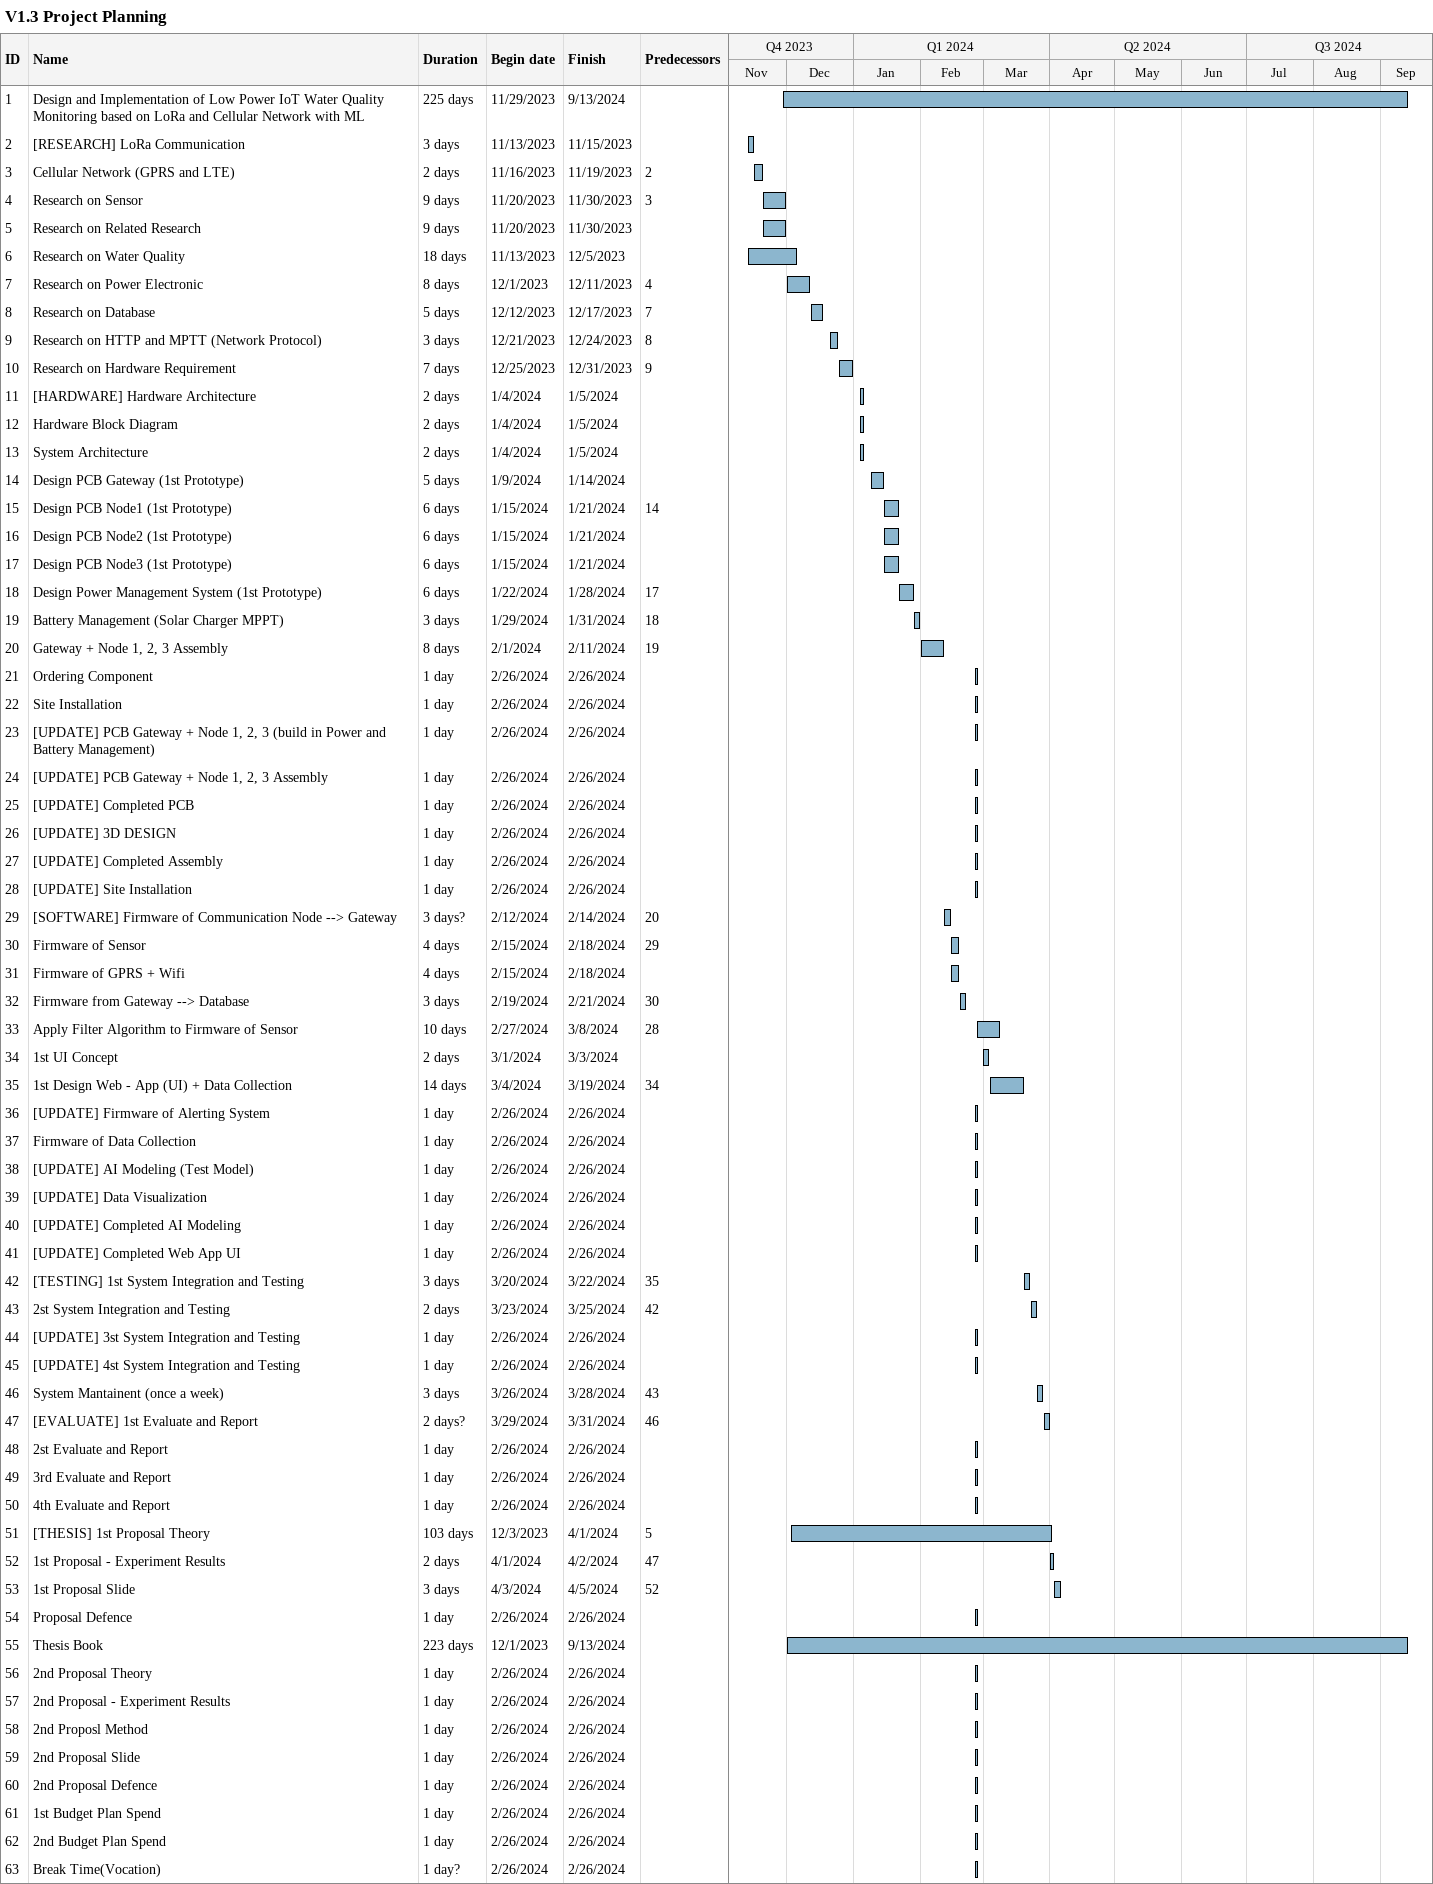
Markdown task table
V1.3 Project Planning

| ID | Task | Duration | Start | Finish | Predecessors |
|---|---|---|---|---|---|
| 1 | Design and Implementation of Low Power IoT Water Quality Monitoring based on LoRa and Cellular Network with ML | 225d | 2023-11-29 | 2024-09-13 |  |
| 2 | [RESEARCH] LoRa Communication | 3d | 2023-11-13 | 2023-11-15 |  |
| 3 | Cellular Network (GPRS and LTE) | 2d | 2023-11-16 | 2023-11-19 | 2 |
| 4 | Research on Sensor | 9d | 2023-11-20 | 2023-11-30 | 3 |
| 5 | Research on Related Research | 9d | 2023-11-20 | 2023-11-30 |  |
| 6 | Research on Water Quality | 18d | 2023-11-13 | 2023-12-05 |  |
| 7 | Research on Power Electronic | 8d | 2023-12-01 | 2023-12-11 | 4 |
| 8 | Research on Database | 5d | 2023-12-12 | 2023-12-17 | 7 |
| 9 | Research on HTTP and MPTT (Network Protocol) | 3d | 2023-12-21 | 2023-12-24 | 8 |
| 10 | Research on Hardware Requirement | 7d | 2023-12-25 | 2023-12-31 | 9 |
| 11 | [HARDWARE] Hardware Architecture | 2d | 2024-01-04 | 2024-01-05 |  |
| 12 | Hardware Block Diagram | 2d | 2024-01-04 | 2024-01-05 |  |
| 13 | System Architecture | 2d | 2024-01-04 | 2024-01-05 |  |
| 14 | Design PCB Gateway (1st Prototype) | 5d | 2024-01-09 | 2024-01-14 |  |
| 15 | Design PCB Node1 (1st Prototype) | 6d | 2024-01-15 | 2024-01-21 | 14 |
| 16 | Design PCB Node2 (1st Prototype) | 6d | 2024-01-15 | 2024-01-21 |  |
| 17 | Design PCB Node3 (1st Prototype) | 6d | 2024-01-15 | 2024-01-21 |  |
| 18 | Design Power Management System (1st Prototype) | 6d | 2024-01-22 | 2024-01-28 | 17 |
| 19 | Battery Management (Solar Charger MPPT) | 3d | 2024-01-29 | 2024-01-31 | 18 |
| 20 | Gateway + Node 1, 2, 3 Assembly | 8d | 2024-02-01 | 2024-02-11 | 19 |
| 21 | Ordering Component | 1d | 2024-02-26 | 2024-02-26 |  |
| 22 | Site Installation | 1d | 2024-02-26 | 2024-02-26 |  |
| 23 | [UPDATE] PCB Gateway + Node 1, 2, 3 (build in Power and Battery Management) | 1d | 2024-02-26 | 2024-02-26 |  |
| 24 | [UPDATE] PCB Gateway + Node 1, 2, 3 Assembly | 1d | 2024-02-26 | 2024-02-26 |  |
| 25 | [UPDATE] Completed PCB | 1d | 2024-02-26 | 2024-02-26 |  |
| 26 | [UPDATE] 3D DESIGN | 1d | 2024-02-26 | 2024-02-26 |  |
| 27 | [UPDATE] Completed Assembly | 1d | 2024-02-26 | 2024-02-26 |  |
| 28 | [UPDATE] Site Installation | 1d | 2024-02-26 | 2024-02-26 |  |
| 29 | [SOFTWARE] Firmware of Communication Node --> Gateway | 3d? | 2024-02-12 | 2024-02-14 | 20 |
| 30 | Firmware of Sensor | 4d | 2024-02-15 | 2024-02-18 | 29 |
| 31 | Firmware of GPRS + Wifi | 4d | 2024-02-15 | 2024-02-18 |  |
| 32 | Firmware from Gateway --> Database | 3d | 2024-02-19 | 2024-02-21 | 30 |
| 33 | Apply Filter Algorithm to Firmware of Sensor | 10d | 2024-02-27 | 2024-03-08 | 28 |
| 34 | 1st UI Concept | 2d | 2024-03-01 | 2024-03-03 |  |
| 35 | 1st Design Web - App (UI) + Data Collection | 14d | 2024-03-04 | 2024-03-19 | 34 |
| 36 | [UPDATE] Firmware of Alerting System | 1d | 2024-02-26 | 2024-02-26 |  |
| 37 | Firmware of Data Collection | 1d | 2024-02-26 | 2024-02-26 |  |
| 38 | [UPDATE] AI Modeling (Test Model) | 1d | 2024-02-26 | 2024-02-26 |  |
| 39 | [UPDATE] Data Visualization | 1d | 2024-02-26 | 2024-02-26 |  |
| 40 | [UPDATE] Completed AI Modeling | 1d | 2024-02-26 | 2024-02-26 |  |
| 41 | [UPDATE] Completed Web App UI | 1d | 2024-02-26 | 2024-02-26 |  |
| 42 | [TESTING] 1st System Integration and Testing | 3d | 2024-03-20 | 2024-03-22 | 35 |
| 43 | 2st System Integration and Testing | 2d | 2024-03-23 | 2024-03-25 | 42 |
| 44 | [UPDATE] 3st System Integration and Testing | 1d | 2024-02-26 | 2024-02-26 |  |
| 45 | [UPDATE] 4st System Integration and Testing | 1d | 2024-02-26 | 2024-02-26 |  |
| 46 | System Mantainent (once a week) | 3d | 2024-03-26 | 2024-03-28 | 43 |
| 47 | [EVALUATE] 1st Evaluate and Report | 2d? | 2024-03-29 | 2024-03-31 | 46 |
| 48 | 2st Evaluate and Report | 1d | 2024-02-26 | 2024-02-26 |  |
| 49 | 3rd Evaluate and Report | 1d | 2024-02-26 | 2024-02-26 |  |
| 50 | 4th Evaluate and Report | 1d | 2024-02-26 | 2024-02-26 |  |
| 51 | [THESIS] 1st Proposal Theory | 103d | 2023-12-03 | 2024-04-01 | 5 |
| 52 | 1st Proposal - Experiment Results | 2d | 2024-04-01 | 2024-04-02 | 47 |
| 53 | 1st Proposal Slide | 3d | 2024-04-03 | 2024-04-05 | 52 |
| 54 | Proposal Defence | 1d | 2024-02-26 | 2024-02-26 |  |
| 55 | Thesis Book | 223d | 2023-12-01 | 2024-09-13 |  |
| 56 | 2nd Proposal Theory | 1d | 2024-02-26 | 2024-02-26 |  |
| 57 | 2nd Proposal - Experiment Results | 1d | 2024-02-26 | 2024-02-26 |  |
| 58 | 2nd Proposl Method | 1d | 2024-02-26 | 2024-02-26 |  |
| 59 | 2nd Proposal Slide | 1d | 2024-02-26 | 2024-02-26 |  |
| 60 | 2nd Proposal Defence | 1d | 2024-02-26 | 2024-02-26 |  |
| 61 | 1st Budget Plan Spend | 1d | 2024-02-26 | 2024-02-26 |  |
| 62 | 2nd Budget Plan Spend | 1d | 2024-02-26 | 2024-02-26 |  |
| 63 | Break Time(Vocation) | 1d? | 2024-02-26 | 2024-02-26 |  |
